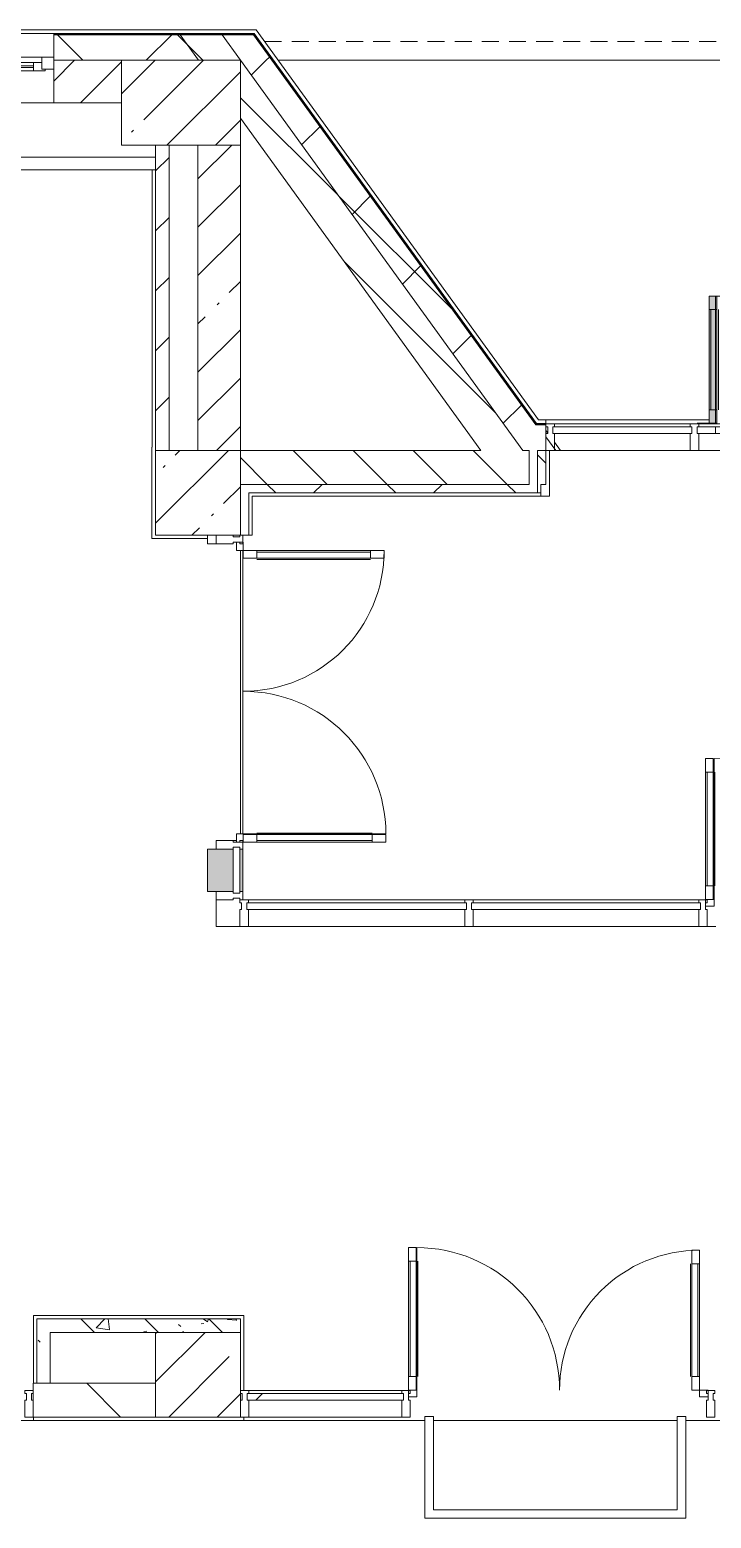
# Model space of a CAD drawing. Header units: millimetres. Extents: x -3708 to 187246, y -8553 to 29000.
# Drawn here: x 170045 to 174060, y 12805 to 21580 of the extents above; entities that cross this region are included whole.
import ezdxf

# ---------------------------------------------------------------- set-up
doc = ezdxf.new("R2010")
doc.units = ezdxf.units.MM
doc.linetypes.add('200_ШТРИХ__ш1_п0_6_', pattern=[160, 100, -60])
for name, color, linetype, lineweight, true_color in [('A-DETL-GENF-4', 7, 'Continuous', 5, 0xaaaaaa), ('A-DETL-GENF-5', 7, 'Continuous', 5, 0xe2e2e2), ('A-DOOR-4', 7, 'Continuous', 5, 0xaaaaaa), ('A-FLOR-1', 7, 'Continuous', 5, 0xaaaaaa), ('A-GLAZ-CWMG-4', 7, 'Continuous', 5, 0x383e42), ('I-WALL-5', 7, 'Continuous', 5, 0x787878)]:
    doc.layers.add(name, color=color, linetype=linetype, lineweight=lineweight, true_color=true_color)
for name, color, linetype, lineweight in [('A-DETL-MBND-1', 7, '200_ШТРИХ__ш1_п0_6_', 9), ('A-GLAZ-2', 7, 'Continuous', 5), ('A-GLAZ-CURT-2', 7, 'Continuous', 5), ('A-GLAZ-CWMG-2', 7, 'Continuous', 5), ('A-WALL', 7, 'Continuous', 9), ('A-WALL-2', 7, 'Continuous', 5), ('I-WALL-3', 7, 'Continuous', 5), ('S-COLS-2', 7, 'Continuous', 5)]:
    doc.layers.add(name, color=color, linetype=linetype, lineweight=lineweight)
pattern_1 = [(45, (60236.27, 0), (-353.5534, 353.5534), []), (135, (60236.27, 0), (-353.5534, -353.5534), [])]
pattern_2 = [(45, (60236.27, 0), (-285.1231, 285.1231), []), (45, (60521.4, 0), (-285.1231, 285.1231), [504.031, -100.806, 16.764, -84.042])]
pattern_3 = [(135, (60236.27, 0), (-176.7767, -176.7767), [])]
pattern_4 = [(135, (60236.3, 0), (-377.1708, -377.1708), [533.4, -88.9, 17.78, -88.9]), (135, (60236.3, 376.94), (-377.1708, -377.1708), []), (50, (60236.27, 0), (637.6445, -55.7866), [66.675, -733.425]), (355, (60236.3, 0), (-123.3494, 668.6992), [53.34, -586.74]), (100.451, (60289.4, -4.65), (514.299, 612.908), [56.665, -623.315]), (46.184, (60236.3, 177.8), (948.7764, -147.1497), [100.012, -1100.137]), (96.636, (60315.3, 165.5), (830.909, 865.997), [84.998, -934.973]), (351.184, (60236.3, 177.8), (830.918, 865.988), [80.01, -880.11]), (21, (60325.17, 133.35), (530.6506, -357.9283), [66.675, -733.425]), (326, (60325.2, 133.35), (216.308, 644.6585), [53.34, -586.74]), (71.451, (60369.4, 103.5), (746.9596, 286.7243), [56.665, -623.315]), (37.5, (60236.27, 0), (10.81053, 295.9426), [16.764, -562.864, 16.764, -578.866, -588.962]), (37.5, (60236.27, 0), (10.81053, 295.9426), [-1175.258, 16.764, -572.198]), (7.5, (60236.27, 0), (233.8692, 350.63175), [16.764, -322.834, 16.764, -549.529, -224.472]), (7.5, (60236.27, 0), (233.8692, 350.63175), [-905.891, 16.764, -207.708]), (327.5, (60038.03, 0), (474.5678, -20.0513), [16.764, -205.486, 16.764, -676.656, -920.115]), (327.5, (60038.03, 0), (474.5678, -20.0513), [-915.67, 16.764, -903.351]), (317.5, (59949.13, 0), (518.4522, 88.9934), [16.764, -272.161, 16.764, -443.738, -653.415]), (317.5, (59949.13, 0), (518.4522, 88.9934), [-749.427, 16.764, -636.651])]

# ---------------------------------------------------------------- blocks, each defined once
blk = doc.blocks.new('120_Окно_СКБ_1Ст - 120_Окно_СКБ_1Ст 900х2500_h_ с форточкой-22876038-1_7_1_птичка')
at = {"layer": 'A-GLAZ-2'}
for p, q in [((-450, -127), (-450, -57)), ((-450, -57), (-380, -57)), ((450, -57), (-450, -57)), ((-380, -57), (-380, -127)), ((380, -87), (-380, -87)), ((-380, -87), (-380, -127)), ((-330, -137), (-330, -87)), ((330, -137), (330, -87)), ((380, -127), (380, -57)), ((380, -57), (450, -57)), ((380, -127), (380, -87)), ((450, -57), (450, -127)), ((-380, -127), (-450, -127)), ((-450, -127), (-400, -127)), ((-380, -127), (-400, -127)), ((-400, -127), (-400, -137)), ((-400, -137), (400, -137)), ((400, -137), (-400, -137)), ((-330, -107), (330, -107)), ((330, -117), (-330, -117)), ((450, -127), (380, -127)), ((400, -127), (380, -127)), ((400, -127), (450, -127)), ((400, -137), (400, -127))]:
    blk.add_line(p, q, dxfattribs=at)
blk = doc.blocks.new('Системная панель - Стекло - 40мм-24261323-1_7_1_птичка')
at = {"layer": 'A-GLAZ-CURT-2'}
for p, q in [((410, 0), (-410, 0)), ((-410, 0), (-410, -40)), ((410, -40), (410, 0)), ((-410, -40), (410, -40))]:
    blk.add_line(p, q, dxfattribs=at)
blk = doc.blocks.new('Прямоугольный импост - Импост структурный с накладкой - 160мм-V133-1_7_1_птичка')
at = {"layer": 'A-GLAZ-CWMG-2'}
for p, q in [((113700.4, 19257), (112900.4, 19257)), ((113700.4, 19100), (112936, 19100))]:
    blk.add_line(p, q, dxfattribs=at)
blk = doc.blocks.new('Дверь_Витражная_СКБ_2Ст - ВН-5-31911725-1_7_1_птичка')
at = {"layer": 'A-DETL-GENF-5'}
for points in [[(-788, 20), (-743, 20), (-743, 770), (-788, 770), (-788, 40)], [(746, 20), (752, 20), (752, 774), (707, 774), (707, 20)]]:
    blk.add_hatch(color=256, dxfattribs=at).paths.add_polyline_path(points)
at = {"layer": 'A-DETL-GENF-4'}
for p, q in [((-788, 770), (-743, 770)), ((-788, 770), (-788, 20)), ((-743, 770), (-788, 770)), ((-788, 770), (-788, 20)), ((-743, 770), (-743, 20)), ((-743, 20), (-743, 770)), ((752, 774), (707, 774)), ((707, 774), (707, 20)), ((752, 774), (707, 774)), ((707, 774), (707, 20)), ((752, 774), (752, 20)), ((752, 20), (752, 774)), ((-788, 690), (-743, 690)), ((-778, 690), (-778, 100)), ((-734, 690), (-734, 100)), ((698, 694), (698, 100)), ((752, 694), (707, 694)), ((742, 694), (742, 100)), ((-788, 100), (-743, 100)), ((752, 100), (707, 100)), ((-752, 20), (-860, 20)), ((-752, 20), (-860, 20)), ((-743, 20), (-788, 20)), ((-788, 20), (-743, 20)), ((707, 20), (752, 20)), ((707, 20), (752, 20)), ((752, 20), (860, 20)), ((860, 20), (752, 20))]:
    blk.add_line(p, q, dxfattribs=at)
at = {"layer": 'A-DOOR-4'}
for p, q in [((-752, 770), (-752, 20)), ((752, 774), (752, 20)), ((-752, 0), (-860, 0)), ((-860, 0), (-860, -40)), ((-752, -40), (-752, 0)), ((860, 0), (752, 0)), ((752, 0), (752, -40)), ((860, -40), (860, 0)), ((-860, -40), (-752, -40)), ((752, -40), (860, -40))]:
    blk.add_line(p, q, dxfattribs=at)
for centre, radius, start, end in [((-752, 20), 750, 360, 90), ((752, 20), 754, 90, 180)]:
    blk.add_arc(centre, radius, start, end, dxfattribs=at)
blk = doc.blocks.new('Прямоугольный импост - Импост структурный с накладкой - 160мм-24260934-1_7_1_птичка')
at = {"layer": 'A-GLAZ-CWMG-2'}
for p, q in [((115450.4, 19257), (113750.4, 19257)), ((115352.4, 19240), (113848.4, 19240)), ((115352.4, 19200), (113848.4, 19200)), ((115450.4, 19100), (113750.4, 19100))]:
    blk.add_line(p, q, dxfattribs=at)
blk = doc.blocks.new('Прямоугольный импост - Импост структурный с накладкой - 160мм-18693360-1_7_1_птичка')
at = {"layer": 'A-GLAZ-CWMG-2'}
for p, q in [((-25, 40), (-25, 140)), ((-25, 140), (25, 140)), ((25, 140), (25, 40)), ((-15, 40), (-25, 40)), ((-25, -17), (-25, 0)), ((-25, 0), (-15, 0)), ((-15, 0), (-15, 40)), ((25, 0), (25, -17)), ((25, -17), (-25, -17))]:
    blk.add_line(p, q, dxfattribs=at)
blk = doc.blocks.new('Прямоугольный импост - Импост структурный с накладкой - 160мм Темный-V130-1_7_1_птичка')
at = {"layer": 'A-GLAZ-CWMG-2'}
for p, q in [((-50, 0), (-50, 17)), ((-50, 17), (0, 17)), ((-40, 0), (-50, 0)), ((-40, -40), (-40, 0)), ((0, 0), (-10, 0)), ((-10, 0), (-10, -40)), ((0, 17), (0, 0)), ((-50, -140), (-50, -40)), ((-50, -40), (-40, -40)), ((-10, -40), (0, -40)), ((0, -40), (0, -140)), ((0, -140), (-50, -140))]:
    blk.add_line(p, q, dxfattribs=at)
blk = doc.blocks.new('Дверь_Витражная_остекление_ - ВВ-14 остекление-32472302-1_7_1_птичка')
at = {"layer": 'A-DETL-GENF-5'}
blk.add_hatch(color=256, dxfattribs=at).paths.add_polyline_path([(-792.9, -20), (-835, -20), (-835, -41.3), (-818.7, -33.1)])
at = {"layer": 'A-DETL-GENF-4'}
for p, q in [((-790, -20), (-835, -20)), ((-835, -860), (-835, -20)), ((-790, -20), (-835, -20)), ((-835, -20), (-835, -860)), ((-790, -860), (-790, -20)), ((-790, -860), (-790, -20)), ((840, -850), (840, -20)), ((840, -20), (840, -850)), ((885, -850), (885, -20)), ((885, -850), (885, -20)), ((-835, -100), (-790, -100)), ((-825, -780), (-825, -100)), ((-781, -780), (-781, -100)), ((831, -770), (831, -100)), ((885, -100), (840, -100)), ((875, -770), (875, -100)), ((-835, -780), (-790, -780)), ((885, -770), (840, -770)), ((-835, -860), (-790, -860)), ((-835, -860), (-790, -860)), ((885, -850), (840, -850)), ((840, -850), (885, -850))]:
    blk.add_line(p, q, dxfattribs=at)
at = {"layer": 'A-DOOR-4'}
for p, q in [((-885, 20), (-835, 20)), ((-885, -20), (-885, 20)), ((-835, 20), (-835, -20)), ((835, 20), (885, 20)), ((835, -20), (835, 20)), ((885, 20), (885, -20)), ((-835, -20), (-885, -20)), ((-835, -860), (-835, -20)), ((835, -850), (835, -20)), ((885, -20), (835, -20))]:
    blk.add_line(p, q, dxfattribs=at)
for centre, radius, start, end in [((-835, -20), 840, 270, 0), ((835, -20), 830, 180, 270)]:
    blk.add_arc(centre, radius, start, end, dxfattribs=at)
blk = doc.blocks.new('BSC_Колонна _Прямоугольная - 500х500-21690934-1_7_1_птичка')
at = {"layer": 'S-COLS-2'}
h = blk.add_hatch(dxfattribs=at)
h.set_pattern_fill('FP_157', color=256, style=0, pattern_type=2)
h.set_pattern_definition([(45, (-110800, -18850), (-285.1231, 285.1231), []), (45, (-110514.88, -18850), (-285.1231, 285.1231), [504.031, -100.806, 16.764, -84.042])])
h.paths.add_polyline_path([(250, -250), (250, 250), (-250, 250), (-250, -250), (178.9, -250)])
for p, q in [((250, 250), (-250, 250)), ((-250, 250), (-250, -250)), ((250, -250), (250, 250)), ((-250, -250), (250, -250))]:
    blk.add_line(p, q, dxfattribs=at)
blk = doc.blocks.new('Системная панель - Стекло - 40мм-32472403-1_7_1_птичка')
at = {"layer": 'A-GLAZ-CURT-2'}
for p, q in [((674.2, 40), (-674.2, 40)), ((-674.2, 40), (-674.2, 0)), ((-674.2, 0), (674.2, 0)), ((674.2, 0), (674.2, 40))]:
    blk.add_line(p, q, dxfattribs=at)
blk = doc.blocks.new('Прямоугольный импост - Импост структурный с накладкой - 160мм Темный-32472298-1_7_1_птичка')
at = {"layer": 'A-GLAZ-CWMG-2'}
for p, q in [((112422, 16450), (113750.4, 16450)), ((112422, 16293), (113750.4, 16293))]:
    blk.add_line(p, q, dxfattribs=at)
blk = doc.blocks.new('Прямоугольный импост - Импост структурный с накладкой - 160мм Темный-V132-1_7_1_птичка')
at = {"layer": 'A-GLAZ-CWMG-2'}
for p, q in [((-25, 0), (-25, 17)), ((-25, 17), (25, 17)), ((-15, 0), (-25, 0)), ((-15, -40), (-15, 0)), ((25, 0), (15, 0)), ((15, 0), (15, -40)), ((25, 17), (25, 0)), ((-25, -140), (-25, -40)), ((-25, -40), (-15, -40)), ((15, -40), (25, -40)), ((25, -40), (25, -140)), ((25, -140), (-25, -140))]:
    blk.add_line(p, q, dxfattribs=at)
blk = doc.blocks.new('Прямоугольный импост - Импост структурный с накладкой - 160мм Темный-32356295-1_7_1_птичка')
at = {"layer": 'A-GLAZ-CWMG-2'}
for p, q in [((-50, 40), (-50, 140)), ((-50, 140), (0, 140)), ((0, 140), (0, 40)), ((-40, 40), (-50, 40)), ((-50, -17), (-50, 0)), ((-50, 0), (-40, 0)), ((-40, 0), (-40, 40)), ((-10, 40), (-10, 0)), ((0, 40), (-10, 40)), ((-10, 0), (0, 0)), ((0, 0), (0, -17)), ((0, -17), (-50, -17))]:
    blk.add_line(p, q, dxfattribs=at)
blk = doc.blocks.new('Дверь_Витражная_остекление_ - ВВ-15 остекление-32355915-1_7_1_птичка')
at = {"layer": 'A-DETL-GENF-4'}
for p, q in [((-835, 850), (-790, 850)), ((-835, 850), (-835, 20)), ((-790, 850), (-835, 850)), ((-835, 850), (-835, 20)), ((-790, 850), (-790, 20)), ((-790, 20), (-790, 850)), ((885, 860), (840, 860)), ((840, 860), (840, 20)), ((885, 860), (840, 860)), ((840, 860), (840, 20)), ((885, 860), (885, 20)), ((885, 20), (885, 860)), ((-835, 770), (-790, 770)), ((-825, 770), (-825, 100)), ((-781, 770), (-781, 100)), ((831, 780), (831, 100)), ((885, 780), (840, 780)), ((875, 780), (875, 100)), ((-835, 100), (-790, 100)), ((885, 100), (840, 100)), ((-790, 20), (-835, 20)), ((-835, 20), (-790, 20))]:
    blk.add_line(p, q, dxfattribs=at)
at = {"layer": 'A-DOOR-4'}
for p, q in [((-835, 850), (-835, 20)), ((835, 860), (835, 20)), ((-835, 20), (-885, 20)), ((-885, 20), (-885, -20)), ((-835, -20), (-835, 20)), ((885, 20), (835, 20)), ((835, 20), (835, -20)), ((885, -20), (885, 20)), ((-885, -20), (-835, -20)), ((835, -20), (885, -20))]:
    blk.add_line(p, q, dxfattribs=at)
for centre, radius, start, end in [((-835, 20), 830, 360, 90), ((835, 20), 840, 90, 180)]:
    blk.add_arc(centre, radius, start, end, dxfattribs=at)
blk = doc.blocks.new('Прямоугольный импост - Импост структурный с накладкой - 160мм-32356289-1_7_1_птичка')
at = {"layer": 'A-GLAZ-CWMG-2'}
for p, q in [((-25, 140), (25, 140)), ((25, 140), (25, 40)), ((-15, 40), (-25, 40)), ((-25, 0), (-15, 0)), ((-15, 0), (-15, 40)), ((15, 40), (15, 0)), ((25, 40), (15, 40)), ((15, 0), (25, 0)), ((25, 0), (25, -17)), ((-25, -17), (-25, -3)), ((25, -17), (-25, -17))]:
    blk.add_line(p, q, dxfattribs=at)
blk = doc.blocks.new('Системная панель - Стекло - 40мм-32356190-1_7_1_птичка')
at = {"layer": 'A-GLAZ-CURT-2'}
for p, q in [((135, 0), (-135, 0)), ((-135, 0), (-135, -40)), ((135, -40), (135, 0)), ((-135, -40), (135, -40))]:
    blk.add_line(p, q, dxfattribs=at)
blk = doc.blocks.new('Прямоугольный импост - Импост структурный с накладкой - 190мм-32819534-1_7_1_птичка')
at = {"layer": 'A-GLAZ-CWMG-4'}
for points in [[(111007, 16500), (111007, 16750), (110857, 16745), (110857, 16500), (110978.9, 16500)], [(111050, 16500), (111064, 16500), (111064, 16750), (111047, 16750), (111047, 16500)]]:
    blk.add_hatch(color=256, dxfattribs=at).paths.add_polyline_path(points)
at = {"layer": 'A-GLAZ-CWMG-2'}
for p, q in [((110857, 16750), (110907, 16750)), ((110857, 16500), (110857, 16750)), ((111064, 16500), (111064, 16750)), ((110907, 16500), (110857, 16500))]:
    blk.add_line(p, q, dxfattribs=at)
blk = doc.blocks.new('Прямоугольный импост - Импост структурный с накладкой - 160мм Темный-32356291-1_7_1_птичка')
at = {"layer": 'A-GLAZ-CWMG-2'}
for p, q in [((-25, 40), (-25, 140)), ((-25, 140), (25, 140)), ((25, 140), (25, 40)), ((-15, 40), (-25, 40)), ((-25, -17), (-25, 0)), ((-25, 0), (-15, 0)), ((-15, 0), (-15, 40)), ((15, 40), (15, 0)), ((25, 40), (15, 40)), ((15, 0), (25, 0)), ((25, 0), (25, -17)), ((25, -17), (-25, -17))]:
    blk.add_line(p, q, dxfattribs=at)
blk = doc.blocks.new('Прямоугольный импост - Импост структурный с накладкой - 160мм-22960065-1_7_1_птичка')
at = {"layer": 'A-GLAZ-CWMG-2'}
for p, q in [((0, 140), (-50, 140)), ((-50, 140), (-50, 40)), ((0, 40), (0, 140)), ((-50, 40), (-40, 40)), ((-40, 0), (-50, 0)), ((-50, 0), (-50, -17)), ((-40, 40), (-40, 0)), ((-10, 0), (-10, 40)), ((-10, 40), (0, 40)), ((0, 0), (-10, 0)), ((0, -17), (0, 0)), ((-50, -17), (0, -17))]:
    blk.add_line(p, q, dxfattribs=at)
blk = doc.blocks.new('BSC_Колонна _Прямоугольная - 700х500-V178-1_7_1_птичка')
at = {"layer": 'S-COLS-2'}
h = blk.add_hatch(dxfattribs=at)
h.set_pattern_fill('FP_196', color=256, style=0, pattern_type=2)
h.set_pattern_definition([(45, (-110700, -21150), (-285.1231, 285.1231), []), (45, (-110414.88, -21150), (-285.1231, 285.1231), [504.031, -100.806, 16.764, -84.042])])
h.paths.add_polyline_path([(-185.6, -250), (350, -250), (350, 250), (-350, 250), (-350, -250)])
for p, q in [((350, 250), (-350, 250)), ((-350, 250), (-350, -250)), ((350, -250), (350, 250)), ((-350, -250), (350, -250))]:
    blk.add_line(p, q, dxfattribs=at)
blk = doc.blocks.new('Системная панель - Стекло - 40мм-32472267-1_7_1_птичка')
at = {"layer": 'A-GLAZ-CURT-2'}
for p, q in [((647.5, 40), (-647.5, 40)), ((-647.5, 40), (-647.5, 0)), ((-647.5, 0), (647.5, 0)), ((647.5, 0), (647.5, 40))]:
    blk.add_line(p, q, dxfattribs=at)
blk = doc.blocks.new('Прямоугольный импост - Импост структурный с накладкой - 160мм Темный-32472263-1_7_1_птичка')
at = {"layer": 'A-GLAZ-CWMG-2'}
for p, q in [((111097, 16450), (112372, 16450)), ((111097, 16293), (112372, 16293))]:
    blk.add_line(p, q, dxfattribs=at)
blk = doc.blocks.new('Системная панель - Стекло - 40мм-32354452-1_7_1_птичка')
at = {"layer": 'A-GLAZ-CURT-2'}
h = blk.add_hatch(dxfattribs=at)
h.set_pattern_fill('FP_202', color=256, style=0, pattern_type=2)
h.set_pattern_definition([(225, (112050.2, 13040), (1414.214, -1414.214), [1000, -3000]), (225, (113050.2, 13540), (1414.214, -1414.214), [3000, -1000]), (225, (111050.2, 14040), (1414.214, -1414.214), [1000, -3000])])
h.paths.add_polyline_path([(460.2, 40), (-460.2, 40), (-459.8, 0), (460.2, 0)])
for p, q in [((460.2, 40), (-460.2, 40)), ((-460.2, 40), (-460.2, 0)), ((-460.2, 0), (460.2, 0)), ((460.2, 0), (460.2, 40))]:
    blk.add_line(p, q, dxfattribs=at)
blk = doc.blocks.new('Прямоугольный импост - Импост структурный с накладкой - 160мм Темный-32355003-1_7_1_птичка')
at = {"layer": 'A-GLAZ-CWMG-2'}
for p, q in [((111100, 13557), (112000.4, 13557)), ((111100, 13400), (112000.4, 13400))]:
    blk.add_line(p, q, dxfattribs=at)
blk = doc.blocks.new('Прямоугольный импост - Импост структурный с накладкой - 190мм-32819424-1_7_1_птичка')
at = {"layer": 'A-GLAZ-CWMG-2'}
for p, q in [((0, 190), (-50, 190)), ((-50, 190), (-50, 40)), ((-50, 40), (-40, 40)), ((-40, 0), (-50, 0)), ((-50, 0), (-50, -17)), ((-40, 40), (-40, 0)), ((-10, 0), (-10, 40)), ((-10, 40), (0, 40)), ((0, 0), (-10, 0)), ((-50, -17), (0, -17)), ((0, -17), (0, -3))]:
    blk.add_line(p, q, dxfattribs=at)
blk = doc.blocks.new('Прямоугольный импост - Импост структурный с накладкой - 160мм Темный-30755595-1_7_1_птичка')
at = {"layer": 'A-GLAZ-CWMG-2'}
for p, q in [((0, 17), (-50, 17)), ((-50, 17), (-50, 0)), ((-50, 0), (-40, 0)), ((-40, 0), (-40, -40)), ((-10, -40), (-10, 0)), ((-10, 0), (0, 0)), ((0, 0), (0, 17)), ((-40, -40), (-50, -40)), ((-50, -40), (-50, -140)), ((0, -40), (-10, -40)), ((0, -140), (0, -40)), ((-50, -140), (0, -140))]:
    blk.add_line(p, q, dxfattribs=at)
blk = doc.blocks.new('Дверь_Витражная_остекление_ - ВВ-13 остекление-32355241-1_7_1_птичка')
at = {"layer": 'A-DETL-GENF-4'}
for p, q in [((-787.5, -20), (-832.5, -20)), ((-832.5, -845), (-832.5, -20)), ((-787.5, -20), (-832.5, -20)), ((-832.5, -20), (-832.5, -845)), ((-787.5, -845), (-787.5, -20)), ((-787.5, -845), (-787.5, -20)), ((837.5, -860), (837.5, -20)), ((837.5, -20), (837.5, -860)), ((882.5, -860), (882.5, -20)), ((882.5, -860), (882.5, -20)), ((-832.5, -100), (-787.5, -100)), ((-822.5, -765), (-822.5, -100)), ((-778.5, -765), (-778.5, -100)), ((828.5, -780), (828.5, -100)), ((882.5, -100), (837.5, -100)), ((872.5, -780), (872.5, -100)), ((-832.5, -765), (-787.5, -765)), ((882.5, -780), (837.5, -780)), ((-832.5, -845), (-787.5, -845)), ((-832.5, -845), (-787.5, -845)), ((882.5, -860), (837.5, -860)), ((837.5, -860), (882.5, -860))]:
    blk.add_line(p, q, dxfattribs=at)
at = {"layer": 'A-DOOR-4'}
for p, q in [((-882.5, 20), (-832.5, 20)), ((-882.5, -20), (-882.5, 20)), ((-832.5, 20), (-832.5, -20)), ((832.5, 20), (882.5, 20)), ((832.5, -20), (832.5, 20)), ((882.5, 20), (882.5, -20)), ((-832.5, -20), (-882.5, -20)), ((-832.5, -845), (-832.5, -20)), ((832.5, -860), (832.5, -20)), ((882.5, -20), (832.5, -20))]:
    blk.add_line(p, q, dxfattribs=at)
for centre, radius, start, end in [((-832.5, -20), 825, 270, 0), ((832.5, -20), 840, 180, 270)]:
    blk.add_arc(centre, radius, start, end, dxfattribs=at)
blk = doc.blocks.new('Зашивка приборов отопления1 - Зашивка приборов отопления-33268338-1_7_1_птичка')
at = {"layer": 'A-WALL-2'}
for p, q in [((109950, 21150), (109050, 21150)), ((108470, 20829), (110550, 20829)), ((110550, 20829), (108470, 20829)), ((108470, 20754), (110550, 20754))]:
    blk.add_line(p, q, dxfattribs=at)

msp = doc.modelspace()

# ---------------------------------------------------------------- hatches: boundary and pattern name
at = {"layer": 'A-WALL-2'}
h = msp.add_hatch(dxfattribs=at)
h.set_pattern_fill('FP_111', color=256, style=0, pattern_type=2)
h.set_pattern_definition(pattern_1)
h.paths.add_polyline_path([(170586.3, 21400), (171039.4, 21400), (170930.9, 21550), (170186.3, 21550), (170186.3, 21400)])
h.paths.add_polyline_path([(166286.3, 21400), (167086.3, 21400), (167086.3, 21550), (165786.3, 21550), (165786.3, 21400)])
h.paths.add_polyline_path([(153406.3, 21400), (153546.3, 21400), (153542.7, 21550), (153296.3, 21550), (153296.3, 21400)])
h.paths.add_polyline_path([(156916.3, 21400), (161386.3, 21400), (161386.3, 21550), (156846.3, 21550), (156846.3, 21400)])
h.paths.add_polyline_path([(167986.3, 21400), (169286.3, 21400), (169286.3, 21550), (167986.3, 21550), (167986.3, 21438.6)])
h.paths.add_polyline_path([(164886.3, 21400), (164886.3, 21550), (163686.3, 21550), (163686.3, 21400)])
h.paths.add_polyline_path([(171286.3, 21400), (171471.4, 21400), (171362.9, 21550), (171177.8, 21550), (171206.7, 21510)])
h = msp.add_hatch(dxfattribs=at)
h.set_pattern_fill('FP_93', color=256, style=0, pattern_type=2)
h.set_pattern_definition(pattern_3)
h.paths.add_polyline_path([(172703.3, 19100), (172950.1, 19100), (171286.3, 21400), (171286.3, 21058.8), (172633.2, 19196.8)])
h.paths.add_polyline_path([(171039.4, 21400), (171286.3, 21400), (171177.8, 21550), (170930.9, 21550)])
h = msp.add_hatch(dxfattribs=at)
h.set_pattern_fill('FP_111', color=256, style=0, pattern_type=2)
h.set_pattern_definition(pattern_1)
h.paths.add_polyline_path([(172950.1, 19100), (172986.7, 19100), (172986.7, 19305.3), (171471.4, 21400), (171286.3, 21400), (172925.2, 19134.5)])
h.paths.add_polyline_path([(173086.7, 19100), (173135.2, 19100), (173036.7, 19236.2), (173056.7, 19100), (173073.4, 19100)])
h = msp.add_hatch(dxfattribs=at)
h.set_pattern_fill('FP_111', color=256, style=0, pattern_type=2)
h.set_pattern_definition(pattern_1)
h.paths.add_polyline_path([(173056.7, 19100), (173036.7, 19196.8), (173042.1, 19100)])
h.paths.add_polyline_path([(173145.1, 19100), (173126.3, 19125.9), (173136.7, 19100)])
h.paths.add_polyline_path([(175836.7, 19100), (178438.3, 19100), (178438.3, 19250), (175736.7, 19250), (175736.7, 19100), (175836.3, 19100)])
h.paths.add_polyline_path([(181088.3, 19100), (181096.3, 19100), (181093.3, 19250), (179654.3, 19250), (179654.3, 19100), (180970.9, 19100)])
h.paths.add_polyline_path([(173092.6, 19158.9), (173093.8, 19170.9), (173086.7, 19180.7), (173086.7, 19250), (173036.6, 19250), (173042.1, 19228.8), (173086.7, 19167.1)])
h = msp.add_hatch(dxfattribs=at)
h.set_pattern_fill('FP_93', color=256, style=0, pattern_type=2)
h.set_pattern_definition(pattern_3)
h.paths.add_polyline_path([(177980.5, 18900), (178046.3, 18900), (178046.3, 19100), (176336.7, 19100), (176336.7, 18900), (177976.3, 18900)])
h.paths.add_polyline_path([(171312.9, 18900), (172986.7, 18900), (172986.7, 19100), (171286.3, 19100), (171286.3, 18900), (171308.3, 18900)])
h.paths.add_polyline_path([(175736.7, 18900), (175786.7, 18900), (175786.7, 19100), (175736.7, 19097)])
h.paths.add_polyline_path([(173056.7, 18900), (173086.7, 18900), (173086.7, 19100), (173036.7, 19100), (173042.1, 18900)])
at = {"layer": 'I-WALL-3'}
h = msp.add_hatch(dxfattribs=at)
h.set_pattern_fill('FP_92', color=256, style=0, pattern_type=2)
h.set_pattern_definition(pattern_2)
h.paths.add_polyline_path([(161036.3, 21150), (161386.3, 21150), (161386.3, 21400), (161036.3, 21400), (161036.3, 21153.4)])
h.paths.add_polyline_path([(170186.3, 21150), (170586.3, 21150), (170586.3, 21400), (170186.3, 21400), (170186.3, 21373.5)])
h.paths.add_polyline_path([(164886.3, 21150), (164886.3, 21400), (163686.3, 21400), (163686.3, 21150)])
h.paths.add_polyline_path([(169286.3, 21150), (169286.3, 21400), (167986.3, 21400), (167986.3, 21150), (168892.4, 21150)])
h.paths.add_polyline_path([(166286.3, 21150), (167086.3, 21150), (167086.3, 21400), (166286.3, 21400), (166286.3, 21246.2)])
h = msp.add_hatch(dxfattribs=at)
h.set_pattern_fill('FP_109', color=256, style=0, pattern_type=2)
h.set_pattern_definition([(45, (60236.27, 0), (-176.7767, 176.7767), [])])
h.paths.add_polyline_path([(170786.3, 19100), (170866.3, 19100), (170866.3, 20900), (170786.3, 20900), (170786.3, 19120)])
h = msp.add_hatch(dxfattribs=at)
h.set_pattern_fill('FP_92', color=256, style=0, pattern_type=2)
h.set_pattern_definition(pattern_2)
h.paths.add_polyline_path([(171036.3, 19100), (171286.3, 19100), (171286.3, 20900), (171036.3, 20900), (171036.3, 19149.3)])
h = msp.add_hatch(dxfattribs=at)
h.set_pattern_fill('FP_111', color=256, style=0, pattern_type=2)
h.set_pattern_definition(pattern_1)
h.paths.add_polyline_path([(172857.3, 18850), (173036.7, 18850), (173036.7, 18900), (171336.3, 18900), (171341.4, 18850), (172703.3, 18850)])
h = msp.add_hatch(dxfattribs=at)
h.set_pattern_fill('FP_110', color=256, style=0, pattern_type=2)
h.set_pattern_definition([(135, (60236.27, 0), (-353.5534, -353.5534), [])])
h.paths.add_polyline_path([(170786.3, 13400), (170786.3, 13600), (170065.3, 13600), (170066.3, 13400), (170750.6, 13400)])
h.paths.add_polyline_path([(166286.3, 13400), (166846.3, 13400), (166846.3, 13600), (166286.3, 13600)])
h.paths.add_polyline_path([(165786.3, 13400), (165786.3, 13600), (165636.3, 13600), (165636.3, 13400), (165766.3, 13400)])
h.paths.add_polyline_path([(161434.3, 13400), (161634.3, 13400), (161634.3, 13600), (161336.3, 13600), (161336.3, 13400)])
at = {"layer": 'I-WALL-5'}
h = msp.add_hatch(dxfattribs=at)
h.set_pattern_fill('FP_122', color=256, style=0, pattern_type=2)
h.set_pattern_definition(pattern_4)
h.paths.add_polyline_path([(170086.3, 13600), (170166.3, 13600), (170166.3, 13980), (170086.3, 13980)])
h = msp.add_hatch(dxfattribs=at)
h.set_pattern_fill('FP_122', color=256, style=0, pattern_type=2)
h.set_pattern_definition(pattern_4)
h.paths.add_polyline_path([(170786.3, 13900), (171286.3, 13900), (171286.3, 13980), (170166.3, 13980), (170166.3, 13900), (170750.6, 13900)])
at = {"layer": 'S-COLS-2'}
h = msp.add_hatch(dxfattribs=at)
h.set_pattern_fill('FP_92', color=256, style=0, pattern_type=2)
h.set_pattern_definition(pattern_2)
h.paths.add_polyline_path([(171286.3, 13400), (171286.3, 13900), (170786.3, 13900), (170786.3, 13400), (171143.3, 13400)])

# ---------------------------------------------------------------- linework, layer by layer
at = {"layer": 'A-DETL-MBND-1'}
for p, q in [((171428.9, 21510), (180206.3, 21510)), ((180206.3, 21400), (171508.4, 21400))]:
    msp.add_line(p, q, dxfattribs=at)
at = {"layer": 'A-FLOR-1'}
for p, q in [((180206.3, 21400), (171508.4, 21400)), ((170766.3, 19120), (170766.3, 20754)), ((170765.3, 18580), (170765.3, 19120)), ((170765.3, 19120), (170766.3, 19120)), ((173106.7, 19100), (173106.7, 18830)), ((173106.7, 18830), (173056.7, 18830)), ((171093.3, 18580), (170765.3, 18580)), ((171286.3, 16840), (171286.3, 18510)), ((171300.3, 18510), (171300.3, 16840)), ((171243.3, 16800), (171263.3, 16800)), ((171143.3, 16293), (171143.3, 16450)), ((171283.3, 16293), (171143.3, 16293)), ((174086.7, 16293), (174036.7, 16293)), ((170066.3, 13600), (170066.3, 14000)), ((170066.3, 14000), (171306.3, 14000)), ((171306.3, 14000), (171306.3, 13557)), ((168520, 13380), (171306.3, 13380)), ((170066.3, 13380), (170066.3, 13400.3)), ((171306.3, 13400), (171306.3, 13380)), ((171306.3, 13380), (172373.3, 13380)), ((172423.3, 13404.6), (172373.3, 13404.6)), ((172373.3, 13404.6), (172373.3, 12804.6)), ((172423.3, 12854.6), (172423.3, 13404.6)), ((173860.5, 13380), (172423.3, 13380)), ((173910.5, 13404.6), (173860.5, 13404.6)), ((173860.5, 13404.6), (173860.5, 12854.6)), ((173910.5, 12804.6), (173910.5, 13404.6)), ((173910.5, 13380), (180596.3, 13380)), ((173860.5, 12854.6), (172423.3, 12854.6)), ((172373.3, 12804.6), (173910.5, 12804.6))]:
    msp.add_line(p, q, dxfattribs=at)
at = {"layer": 'A-WALL'}
for p, q in [((170186.3, 21553), (171370.6, 21553)), ((170186.3, 21550), (171362.9, 21550)), ((170930.9, 21550), (171039.4, 21400)), ((171177.8, 21550), (171286.3, 21400)), ((173026.7, 19250), (171362.9, 21550)), ((173028.3, 19253), (171364.4, 21553)), ((170186.3, 21400), (170586.3, 21400)), ((173086.7, 19250), (173026.7, 19250)), ((173086.7, 19253), (173028.3, 19253)), ((172986.7, 18900), (172986.7, 19100)), ((173036.7, 19100), (173036.7, 18900)), ((173036.7, 19100), (173145.1, 19100)), ((171415.7, 18900), (171286.3, 18900)), ((171336.3, 18850), (171336.3, 18600)), ((173056.7, 18850), (171336.3, 18850))]:
    msp.add_line(p, q, dxfattribs=at)
at = {"layer": 'A-WALL-2'}
for p, q in [((156806.3, 21580), (171378.2, 21580)), ((171367, 21558), (165786.3, 21558)), ((170186.3, 21558), (170186.3, 21400)), ((173030.8, 19258), (171367, 21558)), ((171378.2, 21580), (173042.1, 19280)), ((171286.3, 21400), (172950.1, 19100)), ((171286.3, 21058.8), (172703.3, 19100)), ((173086.7, 19258), (173030.8, 19258)), ((173042.1, 19280), (174048.7, 19280)), ((173086.7, 19180.7), (173086.7, 19280)), ((173086.7, 19218.2), (173096.7, 19204.4)), ((173145.1, 19100), (173086.7, 19180.7)), ((173136.7, 19149.1), (173172.3, 19100)), ((172703.3, 19100), (171286.3, 19100)), ((172986.7, 19100), (172950.1, 19100)), ((173086.7, 18900), (173086.7, 19100)), ((173145.1, 19100), (173172.3, 19100)), ((171415.7, 18900), (172986.7, 18900)), ((173056.7, 18900), (173086.7, 18900))]:
    msp.add_line(p, q, dxfattribs=at)
at = {"layer": 'I-WALL-3'}
for p, q in [((170186.3, 21400), (170186.3, 21150)), ((170586.3, 21150), (168706.3, 21150)), ((170786.3, 20900), (170786.3, 19100)), ((170866.3, 19100), (170866.3, 20900)), ((171036.3, 20900), (171036.3, 19100)), ((171286.3, 19100), (171286.3, 20900)), ((173036.7, 18900), (173036.7, 18850)), ((173056.7, 18830), (173056.7, 18900)), ((171356.3, 18600), (171356.3, 18830)), ((171356.3, 18830), (173056.7, 18830)), ((171286.3, 18600), (171356.3, 18600)), ((170086.3, 13980), (170086.3, 13600)), ((171286.3, 13980), (170086.3, 13980)), ((171286.3, 13900), (171286.3, 13980)), ((170166.3, 13600), (170166.3, 13900)), ((170166.3, 13900), (171286.3, 13900)), ((170786.3, 13600), (170065.3, 13600)), ((170065.3, 13600), (170065.3, 13400)), ((170786.3, 13400), (170786.3, 13600)), ((170065.3, 13400), (170786.3, 13400))]:
    msp.add_line(p, q, dxfattribs=at)
at = {"layer": 'S-COLS-2'}
for p, q in [((171286.3, 13900), (170786.3, 13900)), ((170786.3, 13900), (170786.3, 13600)), ((171286.3, 13400), (171286.3, 13900)), ((170786.3, 13600), (170786.3, 13400)), ((170786.3, 13400), (171286.3, 13400))]:
    msp.add_line(p, q, dxfattribs=at)

# ---------------------------------------------------------------- block references
at = {"layer": 'A-DOOR-4'}
msp.add_blockref('Дверь_Витражная_СКБ_2Ст - ВН-5-31911725-1_7_1_птичка', (174836.7, 19240), dxfattribs=at)
for name, p, rotation in [('Дверь_Витражная_остекление_ - ВВ-15 остекление-32355915-1_7_1_птичка', (171283.3, 17675), 270), ('Дверь_Витражная_остекление_ - ВВ-14 остекление-32472302-1_7_1_птичка', (174911.7, 16433), 180), ('Дверь_Витражная_остекление_ - ВВ-13 остекление-32355241-1_7_1_птичка', (173159.2, 13540), 180)]:
    msp.add_blockref(name, p, dxfattribs=dict(at, rotation=rotation))
at = {"layer": 'A-GLAZ-2'}
msp.add_blockref('120_Окно_СКБ_1Ст - 120_Окно_СКБ_1Ст 900х2500_h_ с форточкой-22876038-1_7_1_птичка', (169736.3, 21475), dxfattribs=at)
at = {"layer": 'A-GLAZ-CURT-2'}
msp.add_blockref('Системная панель - Стекло - 40мм-24261323-1_7_1_птичка', (173536.7, 19240), dxfattribs=at)
for name, p, rotation in [('Системная панель - Стекло - 40мм-32356190-1_7_1_птичка', (171283.3, 16625), 270), ('Системная панель - Стекло - 40мм-32472267-1_7_1_птичка', (171970.8, 16433), 180), ('Системная панель - Стекло - 40мм-32472403-1_7_1_птичка', (173322.5, 16433), 180), ('Системная панель - Стекло - 40мм-32354452-1_7_1_птичка', (171786.5, 13540), 180)]:
    msp.add_blockref(name, p, dxfattribs=dict(at, rotation=rotation))
at = {"layer": 'A-GLAZ-CWMG-2'}
for name, p, rotation in [('Прямоугольный импост - Импост структурный с накладкой - 160мм-22960065-1_7_1_птичка', (173086.7, 19240), 180), ('Прямоугольный импост - Импост структурный с накладкой - 190мм-32819424-1_7_1_птичка', (171283.3, 18600), 90)]:
    msp.add_blockref(name, p, dxfattribs=dict(at, rotation=rotation))
for name, p in [('Прямоугольный импост - Импост структурный с накладкой - 160мм-V133-1_7_1_птичка', (60236.3, 0)), ('Прямоугольный импост - Импост структурный с накладкой - 160мм-24260934-1_7_1_птичка', (60236.3, 0)), ('Прямоугольный импост - Импост структурный с накладкой - 190мм-32819534-1_7_1_птичка', (60236.3, 0)), ('Прямоугольный импост - Импост структурный с накладкой - 160мм Темный-32472263-1_7_1_птичка', (60236.3, 0)), ('Прямоугольный импост - Импост структурный с накладкой - 160мм Темный-32472298-1_7_1_птичка', (60236.3, 0)), ('Прямоугольный импост - Импост структурный с накладкой - 160мм Темный-30755595-1_7_1_птичка', (170065.3, 13540)), ('Прямоугольный импост - Импост структурный с накладкой - 160мм Темный-32355003-1_7_1_птичка', (60236.3, 0))]:
    msp.add_blockref(name, p, dxfattribs=at)
at = {"layer": 'A-GLAZ-CWMG-2', "extrusion": (0, 0, -1)}
for name, p, rotation in [('Прямоугольный импост - Импост структурный с накладкой - 160мм-18693360-1_7_1_птичка', (-173961.7, 19240), 180), ('Прямоугольный импост - Импост структурный с накладкой - 160мм-32356289-1_7_1_птичка', (-171283.3, 18575), 270), ('Прямоугольный импост - Импост структурный с накладкой - 160мм Темный-32356291-1_7_1_птичка', (-171283.3, 16775), 270), ('Прямоугольный импост - Импост структурный с накладкой - 160мм Темный-32356295-1_7_1_птичка', (-171283.3, 16450), 270)]:
    msp.add_blockref(name, p, dxfattribs=dict(at, rotation=rotation))
for name, p in [('Прямоугольный импост - Импост структурный с накладкой - 160мм Темный-V130-1_7_1_птичка', (-171283.3, 16433)), ('Прямоугольный импост - Импост структурный с накладкой - 160мм Темный-V132-1_7_1_птичка', (-172633.3, 16433)), ('Прямоугольный импост - Импост структурный с накладкой - 160мм Темный-V132-1_7_1_птичка', (-174011.7, 16433)), ('Прямоугольный импост - Импост структурный с накладкой - 160мм Темный-V130-1_7_1_птичка', (-171286.3, 13540)), ('Прямоугольный импост - Импост структурный с накладкой - 160мм Темный-V132-1_7_1_птичка', (-172261.7, 13540)), ('Прямоугольный импост - Импост структурный с накладкой - 160мм Темный-V132-1_7_1_птичка', (-174056.7, 13540))]:
    msp.add_blockref(name, p, dxfattribs=at)
at = {"layer": 'A-WALL-2'}
msp.add_blockref('Зашивка приборов отопления1 - Зашивка приборов отопления-33268338-1_7_1_птичка', (60236.3, 0), dxfattribs=at)
at = {"layer": 'S-COLS-2'}
for name, p in [('BSC_Колонна _Прямоугольная - 700х500-V178-1_7_1_птичка', (170936.3, 21150)), ('BSC_Колонна _Прямоугольная - 500х500-21690934-1_7_1_птичка', (171036.3, 18850))]:
    msp.add_blockref(name, p, dxfattribs=at)

doc.saveas('drawing.dxf')
